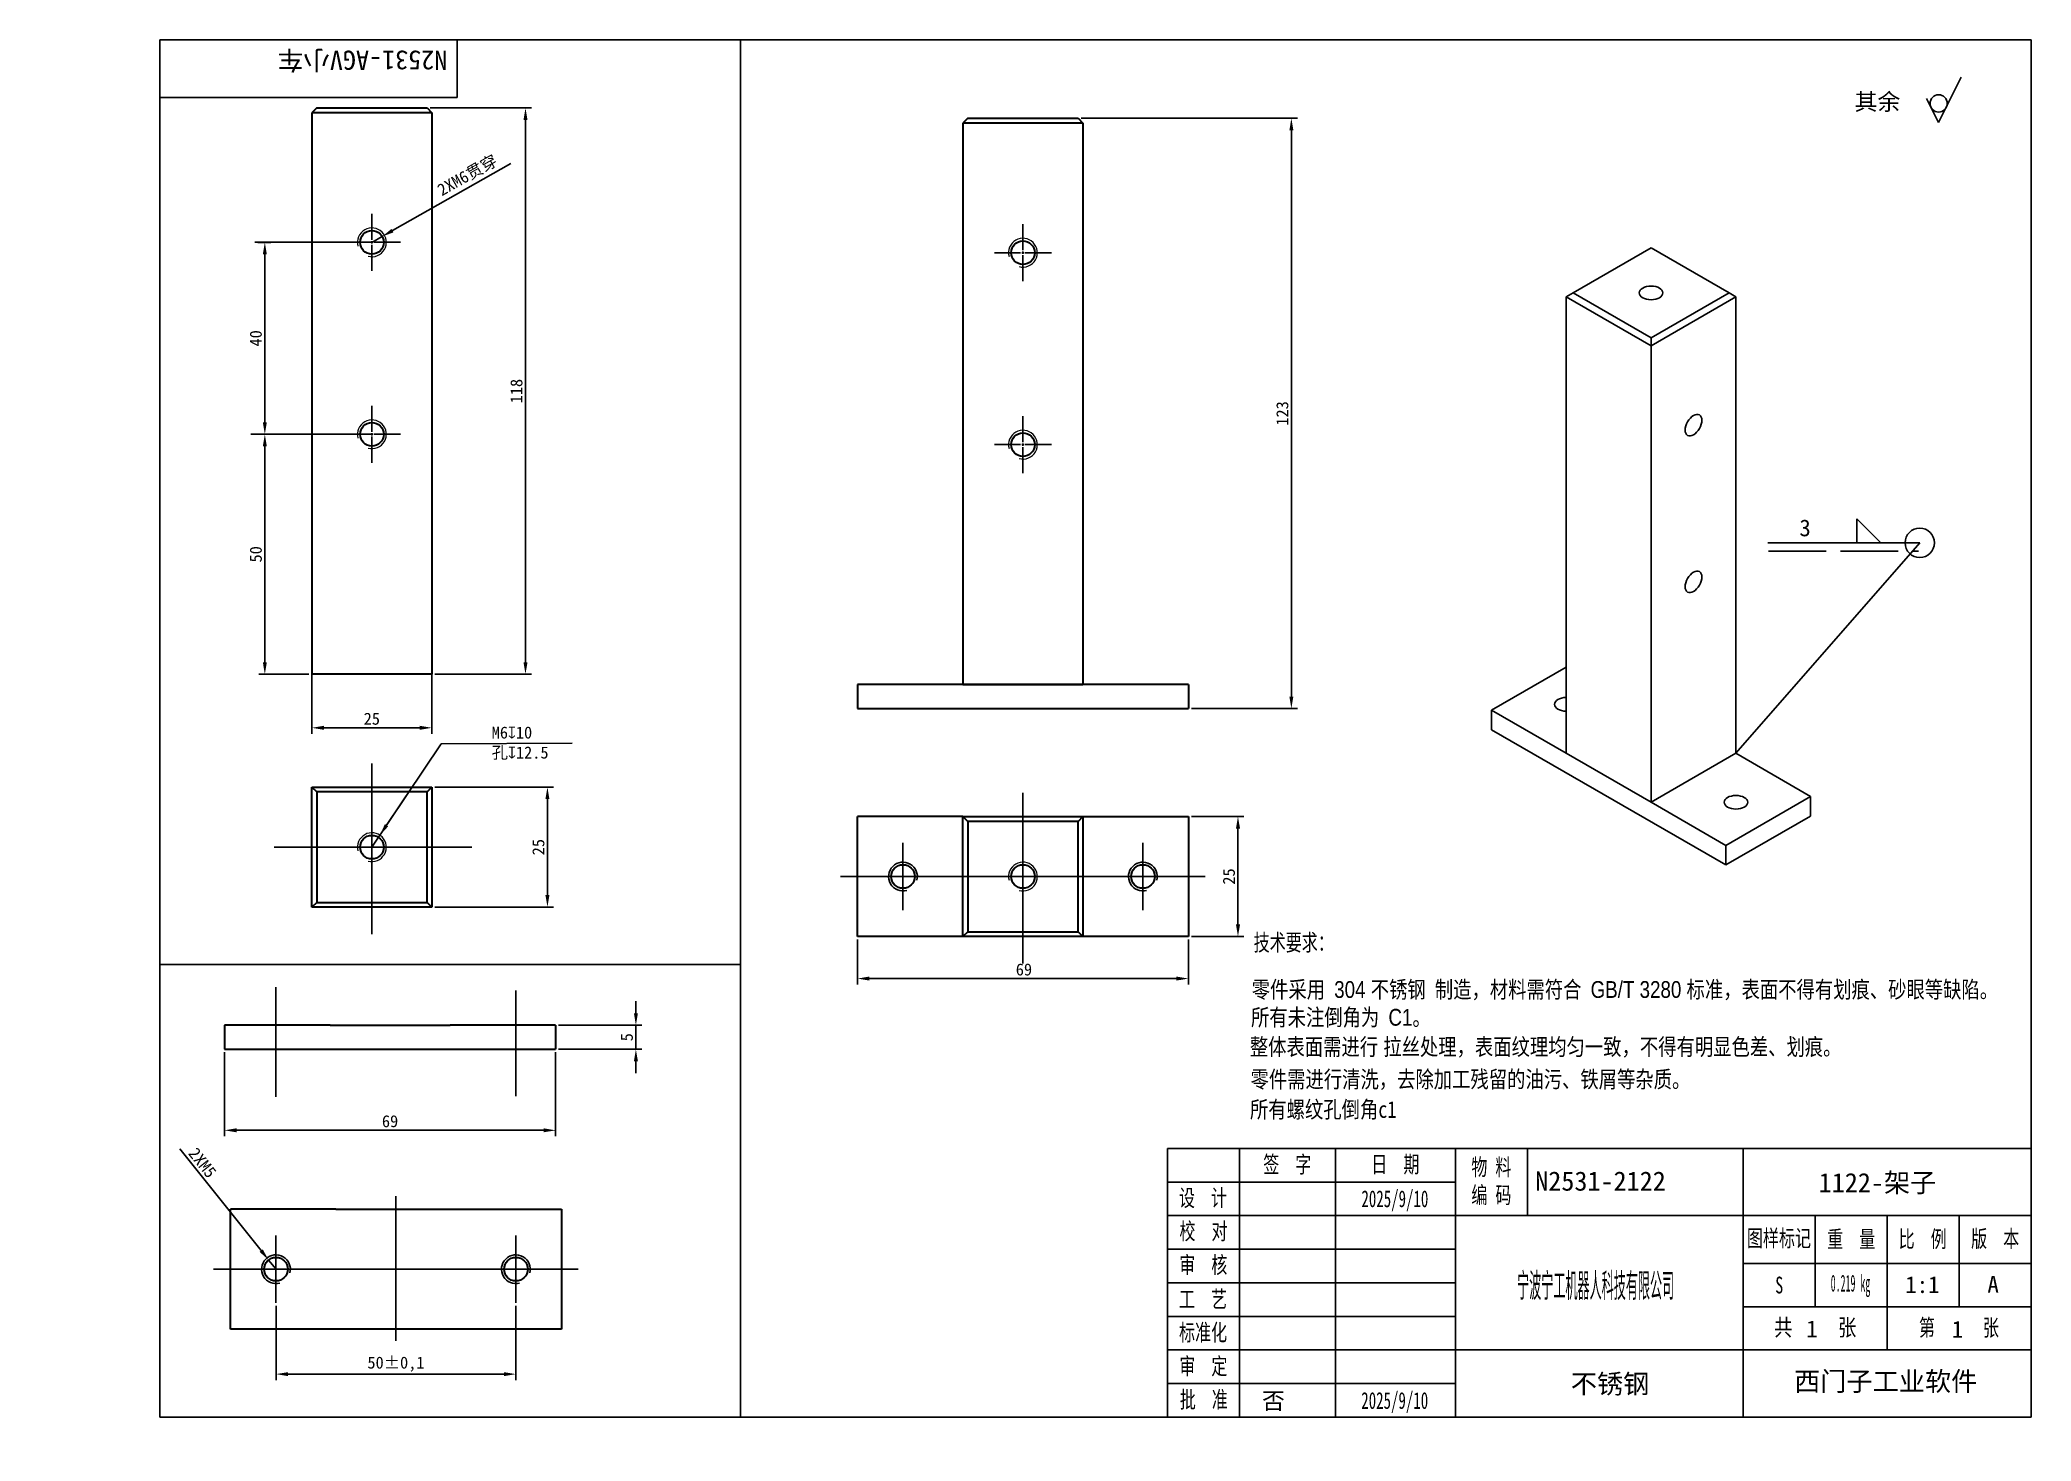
# Model space of a CAD drawing. Header units: millimetres. Extents: x 0 to 415, y 0 to 292.
import ezdxf
from ezdxf import colors
from ezdxf.entities.mleader import LeaderData, LeaderLine
from ezdxf.lldxf.tags import DXFTag
from ezdxf.math import Vec2, Vec3

# ---------------------------------------------------------------- set-up
doc = ezdxf.new("R2010")
doc.units = ezdxf.units.MM
doc.linetypes.add('ACAD_ISO02W100', pattern=[15, 12, -3])
for name, color, linetype in [('1122-架子', 7, 'Continuous'), ('Default', 7, 'Continuous'), ('图框', 7, 'Continuous'), ('标注', 7, 'Continuous')]:
    doc.layers.add(name, color=color, linetype=linetype)
doc.styles.add('SEACAD_Arial', font='arial.ttf', dxfattribs={"width": 0.8})
tags = doc.linetypes.add('CENTER2', pattern=[28.575, 19.05, -3.175, 3.175, -3.175]).pattern_tags.tags
tags[10:11] = [DXFTag(74, 4), DXFTag(75, 0), DXFTag(340, '0'), DXFTag(46, 0.0), DXFTag(50, 0.0), DXFTag(44, 0.0), DXFTag(45, 0.0)]
tags[8:9] = [DXFTag(74, 4), DXFTag(75, 0), DXFTag(340, '0'), DXFTag(46, 0.0), DXFTag(50, 0.0), DXFTag(44, 0.0), DXFTag(45, 0.0)]
tags[6:7] = [DXFTag(74, 4), DXFTag(75, 0), DXFTag(340, '0'), DXFTag(46, 0.0), DXFTag(50, 0.0), DXFTag(44, 0.0), DXFTag(45, 0.0)]
tags[4:5] = [DXFTag(74, 4), DXFTag(75, 0), DXFTag(340, '0'), DXFTag(46, 0.0), DXFTag(50, 0.0), DXFTag(44, 0.0), DXFTag(45, 0.0)]
doc.dimstyles.new('ISO-25', dxfattribs={"dimtxt": 2.5, "dimasz": 2.5, "dimexe": 1.25, "dimexo": 0.625, "dimtad": 1, "dimtxsty": 'Standard', "dimcen": 2.5, "dimadec": 0, "dimazin": 0, "dimtfac": 1, "dimtmove": 0, "dimatfit": 3, "dimfxl": 1, "dimarcsym": 0})

# ---------------------------------------------------------------- blocks, each defined once
blk = doc.blocks.new('SE3')
at = {"layer": '1122-架子', "color": 7, "linetype": 'Continuous'}
for p, q in [((351.61, 266.25), (335.35, 256.86)), ((367.87, 256.86), (351.61, 266.25)), ((333.93, 256.04), (335.35, 256.86)), ((333.93, 256.04), (333.93, 160.92)), ((351.61, 245.83), (333.93, 256.04)), ((335.35, 256.86), (351.61, 247.47)), ((351.61, 247.47), (367.87, 256.86)), ((369.29, 256.04), (351.61, 245.83)), ((367.87, 256.86), (369.29, 256.04)), ((369.29, 256.04), (369.29, 160.92)), ((351.61, 247.47), (351.61, 245.83)), ((351.61, 245.83), (351.61, 150.71)), ((318.38, 169.9), (333.93, 178.88)), ((318.38, 169.9), (318.38, 165.82)), ((333.93, 160.92), (318.38, 169.9)), ((318.38, 165.82), (367.17, 137.65)), ((351.61, 150.71), (369.29, 160.92)), ((369.29, 160.92), (384.84, 151.94)), ((367.17, 141.73), (351.61, 150.71)), ((384.84, 151.94), (367.17, 141.73)), ((384.84, 147.85), (384.84, 151.94)), ((367.17, 137.65), (384.84, 147.85)), ((367.17, 141.73), (367.17, 137.65))]:
    blk.add_line(p, q, dxfattribs=at)
for centre, major_axis in [((351.61, 256.86), (2.46, 0)), ((360.45, 229.3), (-1.23, -2.13)), ((360.45, 196.64), (-1.23, -2.13)), ((369.29, 150.71), (-2.46, 0))]:
    blk.add_ellipse(centre, major_axis=major_axis, ratio=0.57735, dxfattribs=at)
for start_param, end_param in [(4.712389, 6.283185), (0, 1.570796)]:
    blk.add_ellipse((333.93, 171.12), major_axis=(-2.46, 0), ratio=0.57735, start_param=start_param, end_param=end_param, dxfattribs=at)
blk = doc.blocks.new('_DOT')
at = {"color": 0}
blk.add_line((0, 0), (-1, 0), dxfattribs=at)
at = {"color": 0, "const_width": 0.333}
blk.add_lwpolyline([(-0.1665, 0, 1), (0.1665, 0, 1)], format="xyb", close=True, dxfattribs=at)
blk = doc.blocks.new('*D30')
at = {"color": 0, "lineweight": -2, "transparency": 16777216}
for p, q in [((56.69, 159.85), (56.69, 147.4)), ((81.69, 159.85), (81.69, 147.4)), ((59.19, 148.65), (79.19, 148.65))]:
    blk.add_line(p, q, dxfattribs=at)
at = {"color": 0, "transparency": 16777216}
for points in [[(59.19, 149.06), (59.19, 148.23), (56.69, 148.65)], [(79.19, 149.06), (79.19, 148.23), (81.69, 148.65)]]:
    blk.add_solid(points, dxfattribs=at)
at = {"layer": 'Defpoints', "color": 0, "transparency": 16777216}
for p in [(56.69, 160.48), (81.69, 160.48), (81.69, 148.65)]:
    blk.add_point(p, dxfattribs=at)
at = {"color": 0, "transparency": 16777216, "insert": (69.19, 150.52), "char_height": 2.5, "attachment_point": 5}
blk.add_mtext('25', dxfattribs=at)
blk = doc.blocks.new('*D31')
at = {"color": 0, "lineweight": -2, "transparency": 16777216}
for p, q in [((98.16, 266.2), (73.52, 252.25)), ((69.2, 249.8), (71.34, 251.02))]:
    blk.add_line(p, q, dxfattribs=at)
at = {"color": 0, "transparency": 16777216}
blk.add_solid([(73.31, 252.61), (73.72, 251.89), (71.34, 251.02)], dxfattribs=at)
at = {"layer": 'Defpoints', "color": 0, "transparency": 16777216}
for p in [(69.2, 249.8), (71.34, 251.02)]:
    blk.add_point(p, dxfattribs=at)
at = {"color": 0, "transparency": 16777216, "insert": (89.15, 263.71), "char_height": 2.5, "attachment_point": 5, "rotation": 29.5233}
blk.add_mtext('2XM6{\\fSimSun|b0|i0|c134|p34;贯穿}', dxfattribs=at)
blk = doc.blocks.new('*D32')
at = {"color": 0, "lineweight": -2, "transparency": 16777216}
for p, q in [((82.33, 136.28), (107.04, 136.28)), ((105.79, 133.78), (105.79, 113.78)), ((82.33, 111.28), (107.04, 111.28))]:
    blk.add_line(p, q, dxfattribs=at)
at = {"color": 0, "transparency": 16777216}
for points in [[(105.37, 133.78), (106.2, 133.78), (105.79, 136.28)], [(105.37, 113.78), (106.2, 113.78), (105.79, 111.28)]]:
    blk.add_solid(points, dxfattribs=at)
at = {"layer": 'Defpoints', "color": 0, "transparency": 16777216}
for p in [(81.7, 136.28), (81.7, 111.28), (105.79, 111.28)]:
    blk.add_point(p, dxfattribs=at)
at = {"color": 0, "transparency": 16777216, "insert": (103.91, 123.78), "char_height": 2.5, "attachment_point": 5, "rotation": 90}
blk.add_mtext('25', dxfattribs=at)
blk = doc.blocks.new('*D33')
at = {"color": 0, "lineweight": -2, "transparency": 16777216}
for p, q in [((49.22, 28.21), (49.22, 12.72)), ((99.22, 28.21), (99.22, 12.72)), ((51.72, 13.97), (96.72, 13.97))]:
    blk.add_line(p, q, dxfattribs=at)
at = {"color": 0, "transparency": 16777216}
for points in [[(51.72, 14.38), (51.72, 13.55), (49.22, 13.97)], [(96.72, 14.38), (96.72, 13.55), (99.22, 13.97)]]:
    blk.add_solid(points, dxfattribs=at)
at = {"layer": 'Defpoints', "color": 0, "transparency": 16777216}
for p in [(49.22, 28.83), (99.22, 28.83), (99.22, 13.97)]:
    blk.add_point(p, dxfattribs=at)
at = {"color": 0, "transparency": 16777216, "insert": (74.22, 16.05), "char_height": 2.5, "attachment_point": 5}
blk.add_mtext('50±0,1', dxfattribs=at)
blk = doc.blocks.new('*D34')
at = {"color": 0, "lineweight": -2, "transparency": 16777216}
for p, q in [((29.19, 60.91), (46.12, 39.71)), ((49.22, 35.83), (47.68, 37.75))]:
    blk.add_line(p, q, dxfattribs=at)
at = {"color": 0, "transparency": 16777216}
blk.add_solid([(46.45, 39.97), (45.8, 39.45), (47.68, 37.75)], dxfattribs=at)
at = {"layer": 'Defpoints', "color": 0, "transparency": 16777216}
for p in [(47.68, 37.75), (49.22, 35.83)]:
    blk.add_point(p, dxfattribs=at)
at = {"color": 0, "transparency": 16777216, "insert": (33.9, 58.01), "char_height": 2.5, "attachment_point": 5, "rotation": 308.6188}
blk.add_mtext('2XM5', dxfattribs=at)
blk = doc.blocks.new('*D35')
at = {"color": 0, "lineweight": -2, "transparency": 16777216}
for p, q in [((38.49, 81.05), (38.49, 63.52)), ((107.49, 81.05), (107.49, 63.52)), ((40.99, 64.77), (104.99, 64.77))]:
    blk.add_line(p, q, dxfattribs=at)
at = {"color": 0, "transparency": 16777216}
for points in [[(40.99, 65.19), (40.99, 64.36), (38.49, 64.77)], [(104.99, 65.19), (104.99, 64.36), (107.49, 64.77)]]:
    blk.add_solid(points, dxfattribs=at)
at = {"layer": 'Defpoints', "color": 0, "transparency": 16777216}
for p in [(38.49, 81.67), (107.49, 81.67), (107.49, 64.77)]:
    blk.add_point(p, dxfattribs=at)
at = {"color": 0, "transparency": 16777216, "insert": (72.99, 66.65), "char_height": 2.5, "attachment_point": 5}
blk.add_mtext('69', dxfattribs=at)
blk = doc.blocks.new('*D36')
at = {"color": 0, "lineweight": -2, "transparency": 16777216}
for p, q in [((124.22, 89.17), (124.22, 91.67)), ((108.11, 86.67), (125.47, 86.67)), ((124.22, 81.67), (124.22, 86.67)), ((108.11, 81.67), (125.47, 81.67)), ((124.22, 79.17), (124.22, 76.67))]:
    blk.add_line(p, q, dxfattribs=at)
at = {"color": 0, "transparency": 16777216}
for points in [[(123.81, 89.17), (124.64, 89.17), (124.22, 86.67)], [(123.81, 79.17), (124.64, 79.17), (124.22, 81.67)]]:
    blk.add_solid(points, dxfattribs=at)
at = {"layer": 'Defpoints', "color": 0, "transparency": 16777216}
for p in [(107.49, 86.67), (124.22, 86.67), (107.49, 81.67)]:
    blk.add_point(p, dxfattribs=at)
at = {"color": 0, "transparency": 16777216, "insert": (122.35, 84.17), "char_height": 2.5, "attachment_point": 5, "rotation": 90}
blk.add_mtext('5', dxfattribs=at)
blk = doc.blocks.new('*D37')
at = {"color": 0, "lineweight": -2, "transparency": 16777216}
for p, q in [((45.41, 249.8), (48.14, 249.8)), ((46.89, 247.3), (46.89, 212.3)), ((45.41, 209.8), (48.14, 209.8))]:
    blk.add_line(p, q, dxfattribs=at)
at = {"color": 0, "transparency": 16777216}
for points in [[(46.48, 247.3), (47.31, 247.3), (46.89, 249.8)], [(46.48, 212.3), (47.31, 212.3), (46.89, 209.8)]]:
    blk.add_solid(points, dxfattribs=at)
at = {"layer": 'Defpoints', "color": 0, "transparency": 16777216}
for p in [(44.79, 249.8), (44.79, 209.8), (46.89, 209.8)]:
    blk.add_point(p, dxfattribs=at)
at = {"color": 0, "transparency": 16777216, "insert": (45.02, 229.8), "char_height": 2.5, "attachment_point": 5, "rotation": 90}
blk.add_mtext('40', dxfattribs=at)
blk = doc.blocks.new('*D38')
at = {"color": 0, "lineweight": -2, "transparency": 16777216}
for p, q in [((47.52, 209.8), (48.14, 209.8)), ((46.89, 207.3), (46.89, 162.3)), ((56.08, 159.8), (45.64, 159.8))]:
    blk.add_line(p, q, dxfattribs=at)
at = {"color": 0, "transparency": 16777216}
for points in [[(46.48, 207.3), (47.31, 207.3), (46.89, 209.8)], [(46.48, 162.3), (47.31, 162.3), (46.89, 159.8)]]:
    blk.add_solid(points, dxfattribs=at)
at = {"layer": 'Defpoints', "color": 0, "transparency": 16777216}
for p in [(46.89, 209.8), (46.89, 159.8), (56.7, 159.8)]:
    blk.add_point(p, dxfattribs=at)
at = {"color": 0, "transparency": 16777216, "insert": (45.02, 184.8), "char_height": 2.5, "attachment_point": 5, "rotation": 90}
blk.add_mtext('50', dxfattribs=at)
blk = doc.blocks.new('*U39')
at = {"color": 0, "linetype": 'CENTER2', "transparency": 16777216}
for p, q in [((0, 0.4917), (0, 5.9585)), ((-5.9585, 0), (-0.4917, 0)), ((0.4917, 0), (5.9585, 0)), ((0, -5.9585), (0, -0.4917))]:
    blk.add_line(p, q, dxfattribs=at)
at = {"color": 0, "linetype": 'Continuous', "transparency": 16777216}
for p, q in [((-0.24585, 0), (0.24585, 0)), ((0, -0.24585), (0, 0.24585))]:
    blk.add_line(p, q, dxfattribs=at)
blk = doc.blocks.new('*U40')
at = {"color": 0, "linetype": 'CENTER2', "transparency": 16777216}
for p, q in [((0, 0.4917), (0, 5.9585)), ((-5.9585, 0), (-0.4917, 0)), ((0.4917, 0), (5.9585, 0)), ((0, -5.9585), (0, -0.4917))]:
    blk.add_line(p, q, dxfattribs=at)
at = {"color": 0, "linetype": 'Continuous', "transparency": 16777216}
for p, q in [((-0.24585, 0), (0.24585, 0)), ((0, -0.24585), (0, 0.24585))]:
    blk.add_line(p, q, dxfattribs=at)
blk = doc.blocks.new('*D42')
at = {"color": 0, "lineweight": -2, "transparency": 16777216}
for p, q in [((81.33, 277.8), (102.46, 277.8)), ((101.21, 275.3), (101.21, 162.3)), ((82.31, 159.8), (102.46, 159.8))]:
    blk.add_line(p, q, dxfattribs=at)
at = {"color": 0, "transparency": 16777216}
for points in [[(100.8, 275.3), (101.63, 275.3), (101.21, 277.8)], [(100.8, 162.3), (101.63, 162.3), (101.21, 159.8)]]:
    blk.add_solid(points, dxfattribs=at)
at = {"layer": 'Defpoints', "color": 0, "transparency": 16777216}
for p in [(80.7, 277.8), (81.69, 159.8), (101.21, 159.8)]:
    blk.add_point(p, dxfattribs=at)
at = {"color": 0, "transparency": 16777216, "insert": (99.34, 218.8), "char_height": 2.5, "attachment_point": 5, "rotation": 90}
blk.add_mtext('118', dxfattribs=at)
blk = doc.blocks.new('*U43')
at = {"color": 0, "linetype": 'CENTER2', "transparency": 16777216}
for p, q in [((0, 0.4917), (0, 5.9585)), ((-5.9585, 0), (-0.4917, 0)), ((0, -5.9585), (0, -0.4917)), ((0.4917, 0), (5.9585, 0))]:
    blk.add_line(p, q, dxfattribs=at)
at = {"color": 0, "linetype": 'Continuous', "transparency": 16777216}
for p, q in [((0, -0.24585), (0, 0.24585)), ((-0.24585, 0), (0.24585, 0))]:
    blk.add_line(p, q, dxfattribs=at)
blk = doc.blocks.new('*U44')
at = {"color": 0, "linetype": 'CENTER2', "transparency": 16777216}
for p, q in [((0, 0.4917), (0, 5.9585)), ((-5.9585, 0), (-0.4917, 0)), ((0, -5.9585), (0, -0.4917)), ((0.4917, 0), (5.9585, 0))]:
    blk.add_line(p, q, dxfattribs=at)
at = {"color": 0, "linetype": 'Continuous', "transparency": 16777216}
for p, q in [((0, -0.24585), (0, 0.24585)), ((-0.24585, 0), (0.24585, 0))]:
    blk.add_line(p, q, dxfattribs=at)
blk = doc.blocks.new('*D45')
at = {"color": 0, "lineweight": -2, "transparency": 16777216}
for p, q in [((217.01, 275.65), (262.07, 275.65)), ((260.82, 273.15), (260.82, 155.15)), ((240.01, 152.65), (262.07, 152.65))]:
    blk.add_line(p, q, dxfattribs=at)
at = {"color": 0, "transparency": 16777216}
for points in [[(260.41, 273.15), (261.24, 273.15), (260.82, 275.65)], [(260.41, 155.15), (261.24, 155.15), (260.82, 152.65)]]:
    blk.add_solid(points, dxfattribs=at)
at = {"layer": 'Defpoints', "color": 0, "transparency": 16777216}
for p in [(216.38, 275.65), (239.38, 152.65), (260.82, 152.65)]:
    blk.add_point(p, dxfattribs=at)
at = {"color": 0, "transparency": 16777216, "insert": (258.95, 214.15), "char_height": 2.5, "attachment_point": 5, "rotation": 90}
blk.add_mtext('123', dxfattribs=at)
blk = doc.blocks.new('*D46')
at = {"color": 0, "lineweight": -2, "transparency": 16777216}
for p, q in [((170.38, 104.53), (170.38, 95.14)), ((239.38, 104.53), (239.38, 95.14)), ((236.88, 96.39), (172.88, 96.39))]:
    blk.add_line(p, q, dxfattribs=at)
at = {"color": 0, "transparency": 16777216}
for points in [[(172.88, 96.81), (172.88, 95.98), (170.38, 96.39)], [(236.88, 96.81), (236.88, 95.98), (239.38, 96.39)]]:
    blk.add_solid(points, dxfattribs=at)
at = {"layer": 'Defpoints', "color": 0, "transparency": 16777216}
for p in [(170.38, 105.16), (239.38, 105.16), (170.38, 96.39)]:
    blk.add_point(p, dxfattribs=at)
at = {"color": 0, "transparency": 16777216, "insert": (205.09, 98.27), "char_height": 2.5, "attachment_point": 5}
blk.add_mtext('69', dxfattribs=at)
blk = doc.blocks.new('*D47')
at = {"color": 0, "lineweight": -2, "transparency": 16777216}
for p, q in [((240.01, 130.16), (250.95, 130.16)), ((249.7, 127.66), (249.7, 107.66)), ((240.01, 105.16), (250.95, 105.16))]:
    blk.add_line(p, q, dxfattribs=at)
at = {"color": 0, "transparency": 16777216}
for points in [[(249.28, 127.66), (250.12, 127.66), (249.7, 130.16)], [(249.28, 107.66), (250.12, 107.66), (249.7, 105.16)]]:
    blk.add_solid(points, dxfattribs=at)
at = {"layer": 'Defpoints', "color": 0, "transparency": 16777216}
for p in [(239.38, 130.16), (239.38, 105.16), (249.7, 105.16)]:
    blk.add_point(p, dxfattribs=at)
at = {"color": 0, "transparency": 16777216, "insert": (247.82, 117.66), "char_height": 2.5, "attachment_point": 5, "rotation": 90}
blk.add_mtext('25', dxfattribs=at)

msp = doc.modelspace()

# ---------------------------------------------------------------- linework, layer by layer
at = {"linetype": 'CENTER2'}
for p, q in [((146.009, 99.344), (146.009, 292)), ((25, 5), (25, 99.344)), ((25, 99.344), (146.009, 99.344)), ((146.009, 99.344), (146.009, 5)), ((25, 5), (25, 5))]:
    msp.add_line(p, q, dxfattribs=at)
at = {"color": 4, "linetype": 'CENTER2'}
for p, q in [((69.205, 249.805), (44.786, 249.805)), ((69.205, 209.805), (43.973, 209.805))]:
    msp.add_line(p, q, dxfattribs=at)
at = {"color": 1}
for p, q in [((378.654, 187.185), (378.654, 192.185)), ((378.654, 192.185), (383.654, 187.185)), ((391.782, 187.185), (353.468, 143.334)), ((391.782, 187.185), (360.092, 187.185)), ((383.654, 187.185), (378.654, 187.185))]:
    msp.add_line(p, q, dxfattribs=at)
at = {"color": 1, "linetype": 'ACAD_ISO02W100'}
msp.add_line((360.265, 185.454), (391.498, 185.454), dxfattribs=at)
at = {"lineweight": 30}
for p, q in [((192.381, 157.646), (217.381, 157.646)), ((60.488, 86.674), (85.488, 86.674))]:
    msp.add_line(p, q, dxfattribs=at)
at = {"color": 1, "linetype": 'CENTER2'}
for p, q in [((69.205, 141.188), (69.205, 105.642)), ((318.112, 143.334), (335.79, 133.127)), ((335.79, 133.127), (353.468, 143.334)), ((204.881, 135.067), (204.881, 99.521)), ((48.864, 123.776), (90.037, 123.776)), ((49.215, 71.736), (49.215, 94.595)), ((99.215, 71.904), (99.215, 93.922)), ((74.215, 20.889), (74.215, 51.031))]:
    msp.add_line(p, q, dxfattribs=at)
at = {"color": 4}
for p, q in [((77.803, 136.626), (72.264, 128.347)), ((69.205, 123.776), (70.873, 126.269))]:
    msp.add_line(p, q, dxfattribs=at)
msp.add_circle((395.715, 278.75), 1.793, dxfattribs=at)
at = {"color": 1}
msp.add_circle((391.782, 187.185), 3.063, dxfattribs=at)
at = {"color": 4}
msp.add_solid([(71.917, 128.579), (72.61, 128.115), (70.873, 126.269)], dxfattribs=at)
at = {"layer": '1122-架子', "color": 7, "linetype": 'Continuous', "lineweight": 30}
for p, q in [((57.705, 277.805), (56.705, 276.805)), ((56.705, 276.805), (56.705, 159.805)), ((81.705, 276.805), (56.705, 276.805)), ((57.705, 277.805), (80.705, 277.805)), ((80.705, 277.805), (81.705, 276.805)), ((81.705, 276.805), (81.705, 159.805)), ((193.381, 275.646), (192.381, 274.646)), ((192.381, 274.646), (192.381, 157.646)), ((217.381, 274.646), (192.381, 274.646)), ((193.381, 275.646), (216.381, 275.646)), ((216.381, 275.646), (217.381, 274.646)), ((217.381, 274.646), (217.381, 157.646)), ((81.705, 159.805), (56.705, 159.805)), ((170.381, 157.646), (170.381, 152.646)), ((192.381, 157.646), (170.381, 157.646)), ((217.381, 157.646), (192.381, 157.646)), ((239.381, 157.646), (217.381, 157.646)), ((239.381, 157.646), (239.381, 152.646)), ((170.381, 152.646), (239.381, 152.646)), ((56.705, 136.276), (81.705, 136.276)), ((56.705, 111.276), (56.705, 136.276)), ((56.705, 136.276), (57.705, 135.276)), ((57.705, 135.276), (57.705, 112.276)), ((80.705, 135.276), (57.705, 135.276)), ((81.705, 136.276), (80.705, 135.276)), ((80.705, 112.276), (80.705, 135.276)), ((81.705, 136.276), (81.705, 111.276)), ((170.381, 105.155), (170.381, 130.155)), ((192.381, 130.155), (170.381, 130.155)), ((192.381, 130.155), (217.381, 130.155)), ((192.381, 130.155), (217.381, 130.155)), ((192.381, 105.155), (192.381, 130.155)), ((192.381, 130.155), (193.381, 129.155)), ((193.381, 129.155), (193.381, 106.155)), ((216.381, 129.155), (193.381, 129.155)), ((217.381, 130.155), (216.381, 129.155)), ((216.381, 106.155), (216.381, 129.155)), ((217.381, 130.155), (239.381, 130.155)), ((217.381, 130.155), (217.381, 105.155)), ((239.381, 130.155), (239.381, 105.155)), ((57.705, 112.276), (56.705, 111.276)), ((57.705, 112.276), (80.705, 112.276)), ((80.705, 112.276), (81.705, 111.276)), ((81.705, 111.276), (56.705, 111.276)), ((192.381, 105.155), (170.381, 105.155)), ((193.381, 106.155), (192.381, 105.155)), ((217.381, 105.155), (192.381, 105.155)), ((217.381, 105.155), (192.381, 105.155)), ((193.381, 106.155), (216.381, 106.155)), ((216.381, 106.155), (217.381, 105.155)), ((239.381, 105.155), (217.381, 105.155)), ((38.488, 86.674), (38.488, 81.674)), ((60.488, 86.674), (38.488, 86.674)), ((107.488, 86.674), (85.488, 86.674)), ((107.488, 86.674), (107.488, 81.674)), ((38.488, 81.674), (107.488, 81.674)), ((39.715, 23.333), (39.715, 48.333)), ((61.715, 48.333), (39.715, 48.333)), ((61.715, 48.333), (86.715, 48.333)), ((86.715, 48.333), (108.715, 48.333)), ((108.715, 48.333), (108.715, 23.333)), ((61.715, 23.333), (39.715, 23.333)), ((86.715, 23.333), (61.715, 23.333)), ((108.715, 23.333), (86.715, 23.333))]:
    msp.add_line(p, q, dxfattribs=at)
for centre in [(69.205, 249.805), (204.881, 247.646), (69.205, 209.805), (204.881, 207.646), (69.205, 123.776), (179.881, 117.655), (204.881, 117.655), (229.881, 117.655), (49.215, 35.833), (99.215, 35.833)]:
    msp.add_circle(centre, 2.458, dxfattribs=at)
at = {"layer": '1122-架子', "color": 7, "linetype": 'Continuous', "lineweight": 20}
for centre in [(69.205, 249.805), (204.881, 247.646), (69.205, 209.805), (204.881, 207.646), (69.205, 123.776), (204.881, 117.655)]:
    msp.add_arc(centre, 3, 255, 195, dxfattribs=at)
at = {"layer": '1122-架子', "color": 7, "linetype": 'Continuous'}
for centre in [(179.881, 117.655), (229.881, 117.655), (49.215, 35.833), (99.215, 35.833)]:
    msp.add_arc(centre, 3, 345, 285, dxfattribs=at)
at = {"layer": 'Default', "color": 1, "linetype": 'CENTER2'}
for p, q in [((179.881, 124.655), (179.881, 110.655)), ((229.881, 124.655), (229.881, 110.655)), ((166.881, 117.655), (242.881, 117.655)), ((49.215, 42.833), (49.215, 28.833)), ((99.215, 42.833), (99.215, 28.833)), ((36.215, 35.833), (112.215, 35.833))]:
    msp.add_line(p, q, dxfattribs=at)
at = {"layer": 'Default', "color": 7, "linetype": 'CENTER2'}
for p, q in [((172.881, 117.655), (186.881, 117.655)), ((222.881, 117.655), (236.881, 117.655)), ((42.215, 35.833), (56.215, 35.833)), ((92.215, 35.833), (106.215, 35.833))]:
    msp.add_line(p, q, dxfattribs=at)
at = {"layer": 'Default', "color": 7, "linetype": 'Continuous'}
for p, q in [((250, 61), (250, 5)), ((270, 61), (270, 5)), ((310, 61), (310, 47)), ((235, 54), (295, 54)), ((235, 47), (415, 47)), ((385, 47.003), (385, 19)), ((235, 40), (295, 40)), ((355, 28.003), (415, 28.003))]:
    msp.add_line(p, q, dxfattribs=at)
at = {"layer": '图框', "color": 7, "linetype": 'Continuous'}
for p, q in [((25, 5), (25, 292)), ((25, 292), (415, 292)), ((87, 292), (87, 280)), ((415, 292), (415, 5)), ((87, 280), (25, 280)), ((415, 61), (235, 61)), ((235, 5), (235, 61)), ((295, 5), (295, 61)), ((355, 61), (355, 5)), ((235, 5), (235, 54)), ((355, 47), (415, 47)), ((370, 47.003), (370, 28.003)), ((400, 47.003), (400, 28.003)), ((355, 37), (415, 37)), ((235, 33), (295, 33)), ((235, 26), (295, 26)), ((235, 19), (415, 19)), ((235, 12), (295, 12)), ((415, 5), (25, 5))]:
    msp.add_line(p, q, dxfattribs=at)
at = {"layer": '标注', "color": 4}
for p, q in [((398.176, 279.75), (400.412, 284.222)), ((395.676, 274.75), (393.176, 279.75)), ((395.676, 274.75), (398.176, 279.75))]:
    msp.add_line(p, q, dxfattribs=at)

# ---------------------------------------------------------------- block references
at = {"color": 1, "linetype": 'CENTER2'}
for name, p in [('*U39', (69.205, 249.805)), ('*U43', (204.881, 247.646)), ('*U40', (69.205, 209.805)), ('*U44', (204.881, 207.646))]:
    msp.add_blockref(name, p, dxfattribs=at)
at = {"layer": 'Default'}
msp.add_blockref('SE3', (-15.819, -17.585), dxfattribs=at)

# ---------------------------------------------------------------- texts
at = {"color": 4, "insert": (378.198, 280.857), "char_height": 3.5, "attachment_point": 1}
msp.add_mtext_dynamic_manual_height_columns('{\\fSimSun|b0|i0|c134|p34;其余}', width=12.67063, gutter_width=17.5, heights=[0], dxfattribs=at)
at = {"color": 1, "insert": (366.693, 192.052), "char_height": 3.5, "attachment_point": 1}
msp.add_mtext_dynamic_manual_height_columns('3', width=11.9618, gutter_width=17.5, heights=[0], dxfattribs=at)
at = {"color": 4, "insert": (94.167, 148.914), "char_height": 2.5, "width": 23.20969, "attachment_point": 1}
msp.add_mtext('M6{\\Fgdt|c0;x}10\\P{\\fSimSun|b0|i0|c134|p34;孔\\Fgdt|c0;x}12.5', dxfattribs=at)
at = {"color": 40, "true_color": 0xf8d731, "char_height": 3.5, "attachment_point": 1, "style": 'SEACAD_Arial'}
for s, insert, width in [('{\\fSimSun|b0|i0|c134|p34;零件采用 }304 {\\fSimSun|b0|i0|c134|p34;不锈钢 制造，材料需符合 }GB/T 3280 {\\fSimSun|b0|i0|c134|p34;标准，表面不得有划痕、砂眼等缺陷。}', (252.568, 95.868), 254.49497), ('{\\fSimSun|b0|i0|c134|p34;所有未注倒角为 }C1{\\fSimSun|b0|i0|c134|p34;。}', (252.413, 90.074), 88.72011), ('整体表面需进行 拉丝处理，表面纹理均匀一致，不得有明显色差、划痕。', (252.163, 83.921), 167.20223), ('零件需进行清洗，去除加工残留的油污、铁屑等杂质。^J', (252.307, 77.155), 122.52737), ('{\\fSimSun|b0|i0|c134|p34;所有螺纹孔倒角c1}', (252.197, 70.874), 122.52737)]:
    msp.add_mtext(s, dxfattribs=dict(at, insert=insert, width=width))
at = {"layer": 'Default', "insert": (252.964, 105.671), "char_height": 3.5, "width": 19.56302, "attachment_point": 1, "style": 'SEACAD_Arial'}
msp.add_mtext('{\\f宋体|b0||i0||c0|p34;\\C7;\\H3.5;\\W0.7;技术要求：}', dxfattribs=at)
at = {"layer": '图框', "char_height": 3.5, "attachment_point": 5, "style": 'SEACAD_Arial'}
for s, insert, width in [('{\\f宋体|b0||i0||c0|p34;\\C7;\\H3.5;\\W0.7;签  字}', (259.965, 57.483), 19.96692), ('{\\f宋体|b0||i0||c0|p34;\\C7;\\H3.5;\\W0.7;日  期}', (282.498, 57.505), 25.04697), ('{\\f宋体|b0||i0||c0|p34;\\C7;\\H3.5;\\W0.7;物 料\\P}{\\f宋体|b0||i0||c0|p34;\\C7;\\H3.5;\\W0.7;编 码\\P}', (302.501, 54.027), 14.97053), ('{\\f宋体|b0||i0||c0|p34;\\C7;\\H3.5;\\W0.7;设  计}', (242.404, 50.493), 14.85119), ('{\\f宋体|b0||i0||c0|p34;\\C7;\\H3.5;\\W0.7;校  对}', (242.505, 43.562), 14.89547), ('{\\f宋体|b0||i0||c0|p34;\\C7;\\H3.5;\\W0.7;图样标记}', (362.443, 42.088), 14.83009), ('{\\f宋体|b0||i0||c0|p34;\\C7;\\H3.5;\\W0.7;重  量}', (377.504, 41.971), 14.90958), ('{\\f宋体|b0||i0||c0|p34;\\C7;\\H3.5;\\W0.7;比  例}', (392.387, 41.943), 14.95366), ('{\\f宋体|b0||i0||c0|p34;\\C7;\\H3.5;\\W0.7;版  本}', (407.496, 41.999), 15.0267), ('{\\f宋体|b0||i0||c0|p34;\\C7;\\H3.5;\\W0.7;审  核}', (242.466, 36.557), 14.97417), ('{\\f宋体|b0||i0||c0|p34;\\C7;\\H3.5;\\W0.7;S}', (362.499, 32.501), 14.99928), ('{\\f宋体|b0||i0||c0|p34;\\C7;\\H3.5;\\W0.7;工  艺}', (242.404, 29.474), 14.85119), ('{\\f宋体|b0||i0||c0|p34;\\C7;\\H3.5;\\W0.7;标准化}', (242.422, 22.476), 14.8165), ('{\\f宋体|b0||i0||c0|p34;\\C7;\\H3.5;\\W0.8;共     张}', (369.995, 23.503), 29.99971), ('{\\f宋体|b0||i0||c0|p34;\\C7;\\H3.5;\\W0.7;第      张}', (399.952, 23.47), 29.90382), ('{\\f宋体|b0||i0||c0|p34;\\C7;\\H3.5;\\W0.7;审  定}', (242.483, 15.442), 14.93948), ('{\\f宋体|b0||i0||c0|p34;\\C7;\\H3.5;\\W0.7;批  准}', (242.58, 8.472), 14.9364)]:
    msp.add_mtext(s, dxfattribs=dict(at, insert=insert, width=width))
at = {"layer": '图框', "insert": (384.684, 12.256), "char_height": 4, "width": 65.80738, "attachment_point": 5}
msp.add_mtext('{\\f宋体|b1||i0||c0|p34;\\C7;\\H4.;\\W1.;西门子工业软件}', dxfattribs=at)

# ---------------------------------------------------------------- dimensions: what is measured, and where the dimension line sits
at = {"color": 4}
for base, p1, p2, picture, middle in [((101.213, 159.805), (80.705, 277.805), (81.687, 159.805), '*D42', (99.338, 218.805)), ((260.825, 152.646), (216.381, 275.646), (239.381, 152.646), '*D45', (258.95, 214.146)), ((46.892, 209.805), (44.786, 249.805), (44.786, 209.805), '*D37', (45.017, 229.805)), ((46.892, 159.805), (46.892, 209.805), (56.705, 159.805), '*D38', (45.017, 184.805)), ((105.786, 111.276), (81.705, 136.276), (81.705, 111.276), '*D32', (103.911, 123.776)), ((249.7, 105.155), (239.381, 130.155), (239.381, 105.155), '*D47', (247.825, 117.655)), ((124.224, 86.674), (107.488, 81.674), (107.488, 86.674), '*D36', (122.349, 84.174))]:
    dim = msp.add_linear_dim(base=base, p1=p1, p2=p2, angle=90, dimstyle='ISO-25', dxfattribs=at)
    dim.commit()
    dim.dimension.update_dxf_attribs({"geometry": picture, "text_midpoint": middle})
for center, mpoint, text, picture, middle in [((69.205, 249.805), (71.344, 251.016), '2XM6{\\fSimSun|b0|i0|c134|p34;贯穿}', '*D31', (90.271, 261.735)), ((49.215, 35.833), (47.681, 37.754), '2XM5', '*D34', (32.437, 56.837))]:
    dim = msp.add_radius_dim(center=center, mpoint=mpoint, text=text, dimstyle='ISO-25', dxfattribs=at)
    dim.commit()
    dim.dimension.update_dxf_attribs({"geometry": picture, "text_midpoint": middle, "dimtype": 164})
for base, p1, p2, picture, middle in [((81.687, 148.647), (56.687, 160.475), (81.687, 160.475), '*D30', (69.187, 150.522)), ((107.488, 64.774), (38.488, 81.674), (107.488, 81.674), '*D35', (72.988, 66.649))]:
    dim = msp.add_linear_dim(base=base, p1=p1, p2=p2, dimstyle='ISO-25', dxfattribs=at)
    dim.commit()
    dim.dimension.update_dxf_attribs({"geometry": picture, "text_midpoint": middle})
dim = msp.add_linear_dim(base=(170.381, 96.395), p1=(239.381, 105.155), p2=(170.381, 105.155), dimstyle='ISO-25', dxfattribs=at)
dim.commit()
dim.dimension.update_dxf_attribs({"geometry": '*D46', "text_midpoint": (205.089, 96.395), "dimtype": 160})
dim = msp.add_linear_dim(base=(99.215, 13.966), p1=(49.215, 28.833), p2=(99.215, 28.833), angle=180, dimstyle='ISO-25', override={"dimtol": 1, "dimtp": 0.1, "dimtm": 0.1}, dxfattribs=at)
dim.commit()
dim.dimension.update_dxf_attribs({"geometry": '*D33', "text_midpoint": (74.215, 13.966), "dimtype": 160})

# ---------------------------------------------------------------- leaders
at = {"color": 4, "annotation_type": 0, "has_hookline": 1, "hookline_direction": 0, "text_width": 13.065}
msp.add_leader([(69.205, 123.776), (83.661, 145.295), (110.958, 145.428)], dimstyle='ISO-25', override={"dimgap": 0.625, "dimtad": 0, "dimldrblk": 'None'}, dxfattribs=at)
at = {"layer": '图框', "color": 7, "linetype": 'Continuous'}
ml = msp.add_multileader_mtext('Standard', dxfattribs=at)
ml.set_content('{\\pxsm0.9;\\f宋体|b0||i0||c0|p34;\\W1.;N2531-AGV小车\\P}', color=7)
ml.set_leader_properties()
ml.set_arrow_properties(name='DOT')
ml.build(insert=Vec2(0, 0))
ml.multileader.update_dxf_attribs({"leader_type": 0, "dogleg_length": 0})
ctx = ml.context
ctx.base_point, ctx.landing_gap_size = Vec3(87.678, 288.033), 1.4
ctx.text_align_type = 1
notes = []
notes.append((ctx, [(0, (0, 0, 0), (0, 0), (1, 0), 1, [])]))
ctx.mtext.insert, ctx.mtext.text_direction, ctx.mtext.rotation, ctx.mtext.alignment = Vec3(67.232, 285.743), Vec3(-1, 0), 3.1415927, 2
ml = msp.add_multileader_mtext('Standard', dxfattribs=at)
ml.set_content('{\\pxsm0.9;\\f宋体|b0||i0||c0|p34;\\W1.;1122-架子\\P}', color=7)
ml.set_leader_properties()
ml.set_arrow_properties(name='DOT')
ml.build(insert=Vec2(0, 0))
ml.multileader.update_dxf_attribs({"leader_type": 0, "dogleg_length": 0})
ctx = ml.context
ctx.base_point, ctx.landing_gap_size = Vec3(368.561, 53.597), 1.4
ctx.text_align_type = 1
notes.append((ctx, [(0, (0, 0, 0), (0, 0), (1, 0), 1, [])]))
ctx.mtext.insert, ctx.mtext.alignment = Vec3(382.973, 55.877), 2
ml = msp.add_multileader_mtext('Standard', dxfattribs=at)
ml.set_content('{\\pxsm0.9;\\f宋体|b0||i0||c0|p34;\\W1.;N2531-2122\\P}', color=7)
ml.set_leader_properties()
ml.set_arrow_properties(name='DOT')
ml.build(insert=Vec2(0, 0))
ml.multileader.update_dxf_attribs({"leader_type": 0, "dogleg_length": 0})
ctx = ml.context
ctx.base_point, ctx.landing_gap_size = Vec3(309.147, 54.198), 1.4
ctx.text_align_type = 1
notes.append((ctx, [(0, (0, 0, 0), (0, 0), (1, 0), 1, [])]))
ctx.mtext.insert, ctx.mtext.alignment = Vec3(325.247, 56.198), 2
ml = msp.add_multileader_mtext('Standard', dxfattribs=at)
ml.set_content('{\\pxsm0.9;\\f宋体|b0||i0||c0|p34;\\W0.6507936508;2025/9/10\\P}', color=7)
ml.set_leader_properties()
ml.set_arrow_properties(name='DOT')
ml.build(insert=Vec2(0, 0))
ml.multileader.update_dxf_attribs({"leader_type": 0, "dogleg_length": 0, "arrow_head_size": 3.5})
ctx = ml.context
ctx.base_point, ctx.char_height, ctx.arrow_head_size, ctx.landing_gap_size = Vec3(273.234, 50.329), 3.5, 3.5, 1.225
ctx.text_align_type = 1
notes.append((ctx, [(0, (0, 0, 0), (0, 0), (1, 0), 1, [])]))
ctx.mtext.insert, ctx.mtext.alignment = Vec3(282.397, 52.264), 2
ml = msp.add_multileader_mtext('Standard', dxfattribs=at)
ml.set_content('{\\pxsm0.9;\\f宋体|b0||i0||c0|p34;\\W0.369086814;宁波宁工机器人科技有限公司\\P}', color=7)
ml.set_leader_properties()
ml.set_arrow_properties(name='DOT')
ml.build(insert=Vec2(0, 0))
ml.multileader.update_dxf_attribs({"leader_type": 0, "dogleg_length": 0, "arrow_head_size": 5})
ctx = ml.context
ctx.base_point, ctx.char_height, ctx.arrow_head_size, ctx.landing_gap_size = Vec3(305.378, 32.091), 5, 5, 1.75
ctx.text_align_type = 1
notes.append((ctx, [(0, (0, 0, 0), (0, 0), (1, 0), 1, [])]))
ctx.mtext.insert, ctx.mtext.alignment = Vec3(324.232, 34.968), 2
ml = msp.add_multileader_mtext('Standard', dxfattribs=at)
ml.set_content('{\\pxsm0.9;\\f宋体|b0||i0||c0|p34;\\W0.4338673331;0.219 kg\\P}', color=7)
ml.set_leader_properties()
ml.set_arrow_properties(name='DOT')
ml.build(insert=Vec2(0, 0))
ml.multileader.update_dxf_attribs({"leader_type": 0, "dogleg_length": 0, "arrow_head_size": 3.5})
ctx = ml.context
ctx.base_point, ctx.char_height, ctx.arrow_head_size, ctx.landing_gap_size = Vec3(371.095, 32.593), 3.5, 3.5, 1.225
ctx.text_align_type = 1
notes.append((ctx, [(0, (0, 0, 0), (0, 0), (1, 0), 1, [])]))
ctx.mtext.insert, ctx.mtext.alignment = Vec3(377.353, 34.676), 2
ml = msp.add_multileader_mtext('Standard', dxfattribs=at)
ml.set_content('{\\pxsm0.9;\\f宋体|b0||i0||c0|p34;\\W1.;A\\P}', color=7)
ml.set_leader_properties()
ml.set_arrow_properties(name='DOT')
ml.build(insert=Vec2(0, 0))
ml.multileader.update_dxf_attribs({"leader_type": 0, "dogleg_length": 0, "arrow_head_size": 3.5})
ctx = ml.context
ctx.base_point, ctx.char_height, ctx.arrow_head_size, ctx.landing_gap_size = Vec3(403.89, 32.668), 3.5, 3.5, 1.225
ctx.text_align_type = 1
notes.append((ctx, [(0, (0, 0, 0), (0, 0), (1, 0), 1, [])]))
ctx.mtext.insert, ctx.mtext.alignment = Vec3(407.073, 34.418), 2
ml = msp.add_multileader_mtext('Standard', dxfattribs=at)
ml.set_content('{\\pxsm0.9;\\f宋体|b0||i0||c0|p34;\\W1.;1:1\\P}', color=7)
ml.set_leader_properties()
ml.set_arrow_properties(name='DOT')
ml.build(insert=Vec2(0, 0))
ml.multileader.update_dxf_attribs({"leader_type": 0, "dogleg_length": 0, "arrow_head_size": 3.5})
ctx = ml.context
ctx.base_point, ctx.char_height, ctx.arrow_head_size, ctx.landing_gap_size = Vec3(387.117, 32.614), 3.5, 3.5, 1.225
ctx.text_align_type = 1
notes.append((ctx, [(0, (0, 0, 0), (0, 0), (1, 0), 1, [])]))
ctx.mtext.insert, ctx.mtext.alignment = Vec3(392.332, 34.364), 2
ml = msp.add_multileader_mtext('Standard', dxfattribs=at)
ml.set_content('{\\pxsm0.9;\\f宋体|b0||i0||c0|p34;\\W1.;1\\P}', color=7)
ml.set_leader_properties()
ml.set_arrow_properties(name='DOT')
ml.build(insert=Vec2(0, 0))
ml.multileader.update_dxf_attribs({"leader_type": 0, "dogleg_length": 0, "arrow_head_size": 3.5})
ctx = ml.context
ctx.base_point, ctx.char_height, ctx.arrow_head_size, ctx.landing_gap_size = Vec3(367.073, 23.399), 3.5, 3.5, 1.225
ctx.text_align_type = 2
notes.append((ctx, [(0, (0, 0, 0), (0, 0), (1, 0), 1, [])]))
ctx.mtext.insert, ctx.mtext.alignment = Vec3(370.497, 25.149), 3
ml = msp.add_multileader_mtext('Standard', dxfattribs=at)
ml.set_content('{\\pxsm0.9;\\f宋体|b0||i0||c0|p34;\\W1.;1\\P}', color=7)
ml.set_leader_properties()
ml.set_arrow_properties(name='DOT')
ml.build(insert=Vec2(0, 0))
ml.multileader.update_dxf_attribs({"leader_type": 0, "dogleg_length": 0, "arrow_head_size": 3.5})
ctx = ml.context
ctx.base_point, ctx.char_height, ctx.arrow_head_size, ctx.landing_gap_size = Vec3(396.925, 23.326), 3.5, 3.5, 1.225
ctx.text_align_type = 1
notes.append((ctx, [(0, (0, 0, 0), (0, 0), (1, 0), 1, [])]))
ctx.mtext.insert, ctx.mtext.alignment = Vec3(399.637, 25.076), 2
ml = msp.add_multileader_mtext('Standard', dxfattribs=at)
ml.set_content('\\pxsm0.9;{\\fSimSun|b0|i0|c134|p34;不锈钢}', color=7)
ml.set_leader_properties()
ml.set_arrow_properties(name='DOT')
ml.build(insert=Vec2(0, 0))
ml.multileader.update_dxf_attribs({"leader_type": 0, "dogleg_length": 0})
ctx = ml.context
ctx.base_point, ctx.landing_gap_size = Vec3(317.607, 11.701), 1.4
ctx.text_align_type = 1
notes.append((ctx, [(0, (0, 0, 0), (0, 0), (1, 0), 1, [])]))
ctx.mtext.insert, ctx.mtext.alignment = Vec3(327.242, 13.947), 2
ml = msp.add_multileader_mtext('Standard', dxfattribs=at)
ml.set_content('{\\pxsm0.9;\\f宋体|b0||i0||c0|p34;\\W0.6507936508;2025/9/10\\P}', color=7)
ml.set_leader_properties()
ml.set_arrow_properties(name='DOT')
ml.build(insert=Vec2(0, 0))
ml.multileader.update_dxf_attribs({"leader_type": 0, "dogleg_length": 0, "arrow_head_size": 3.5})
ctx = ml.context
ctx.base_point, ctx.char_height, ctx.arrow_head_size, ctx.landing_gap_size = Vec3(273.199, 8.289), 3.5, 3.5, 1.225
ctx.text_align_type = 1
notes.append((ctx, [(0, (0, 0, 0), (0, 0), (1, 0), 1, [])]))
ctx.mtext.insert, ctx.mtext.alignment = Vec3(282.361, 10.225), 2
ml = msp.add_multileader_mtext('Standard', dxfattribs=at)
ml.set_content('{\\pxsm0.9;\\f宋体|b0||i0||c0|p34;\\W1.;否\\P}', color=7)
ml.set_leader_properties()
ml.set_arrow_properties(name='DOT')
ml.build(insert=Vec2(0, 0))
ml.multileader.update_dxf_attribs({"leader_type": 0, "dogleg_length": 0, "arrow_head_size": 3.5})
ctx = ml.context
ctx.base_point, ctx.char_height, ctx.arrow_head_size, ctx.landing_gap_size = Vec3(252.954, 8.153), 3.5, 3.5, 1.225
ctx.text_align_type = 1
notes.append((ctx, [(0, (0, 0, 0), (0, 0), (1, 0), 1, [])]))
ctx.mtext.insert, ctx.mtext.alignment = Vec3(257.086, 10.148), 2
for ctx, leaders in notes:
    for number, flags, end, landing, length, lines in leaders:
        leader = LeaderData()
        leader.index, (leader.has_last_leader_line, leader.has_dogleg_vector, leader.attachment_direction) = number, flags
        leader.last_leader_point, leader.dogleg_vector, leader.dogleg_length = Vec3(end), Vec3(landing), length
        for number, points, colour, breaks in lines:
            line = LeaderLine()
            line.index, line.vertices, line.color, line.breaks = number, Vec3.list(points), colors.encode_raw_color(colour), breaks
            leader.lines.append(line)
        ctx.leaders.append(leader)

doc.saveas('drawing.dxf')
